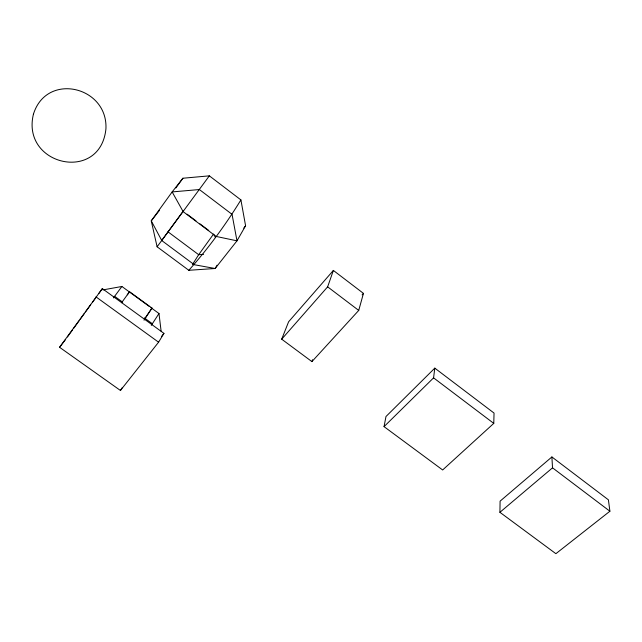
<?xml version="1.0" encoding="UTF-8"?>
<svg xmlns="http://www.w3.org/2000/svg" width="642" height="642" viewBox="0 0 642 642"><rect width="100%" height="100%" fill="white"/><g stroke="black" fill="none" stroke-linecap="round" stroke-linejoin="round"><path stroke-width="0.96" d="M499.917 512.308L500.094 501.153L551.895 456.96L608.407 499.829L609.9 511.233L555.884 553.685L499.917 512.308L552.529 467.833L551.895 456.96M493.77 423.383L494.043 413.071L434.803 368.139L385.978 416.522L384.044 426.633L442.651 469.968L493.77 423.383L433.575 377.857L434.803 368.139M358.726 310.423L363.452 293.386L333.367 270.434L288.603 321.786L281.694 339.185L311.924 361.607L358.726 310.423L327.637 286.838L333.367 270.434M311.924 361.607L312.558 359.713M245.589 225.775L236.986 240.83L215.142 268.5L188.812 270.298L157.105 246.785L151.255 220.856L172.144 191.926L182.906 178.235L209.34 175.844L240.91 199.919L245.589 225.775L243.759 228.095M217.068 265.21L215.142 268.5L194.269 264.729L161.776 240.565L151.255 220.856L159.521 210.295M158.59 342.194L163.943 333.367L102.335 288.627L59.57 347.29L120.431 390.472L158.59 342.194L95.963 296.861M240.91 199.919C225.639 224.772 208.201 248.542 188.812 270.298M120.431 390.472L121.988 387.953M192.448 264.552L198.683 254.705L213.545 234.073L215.495 237.492M151.303 325.382L158.983 313.521L150.926 307.646M144.306 319.259L151.994 308.072L129.572 291.725L127.252 294.838M144.033 320.206L151.994 308.072M121.571 302.751L129.572 291.725M67.426 336.986L72.658 329.739M73.822 328.126L79.062 320.872M80.226 319.259L84.295 313.617M85.458 312.004L90.699 304.749M92.44 302.334L95.931 297.495M98.844 293.466L102.335 288.627M175.9 187.929L182.906 178.235M161.696 240.485L183.155 211.21M209.34 175.844L157.105 246.785M113.449 297.904L121.9 286.476L149.313 306.467M59.57 347.29L65.653 339.393M161.471 336.504L163.943 333.367M281.694 339.185L327.637 286.838M362.112 294.863L363.452 293.386M384.044 426.633L433.575 377.857M102.977 289.903L121.9 286.476M203.602 254.352L198.683 254.705L168.003 231.818M114.613 296.315L122.67 302.157M144.394 317.942L152.443 323.793M187.151 214.219L195.954 220.84M199.951 223.841L208.746 230.462M552.529 467.833L609.9 511.233M158.983 313.521L161.118 331.176M33.408 114.26C20.977 165.66 100.385 183.387 105.93 128.857C108.025 86.405 46.521 71.655 33.408 114.26M199.373 189.542L172.144 191.926L183.147 211.635L216.137 236.441L236.986 240.83L232.043 214.324L199.373 189.542"/></g></svg>
